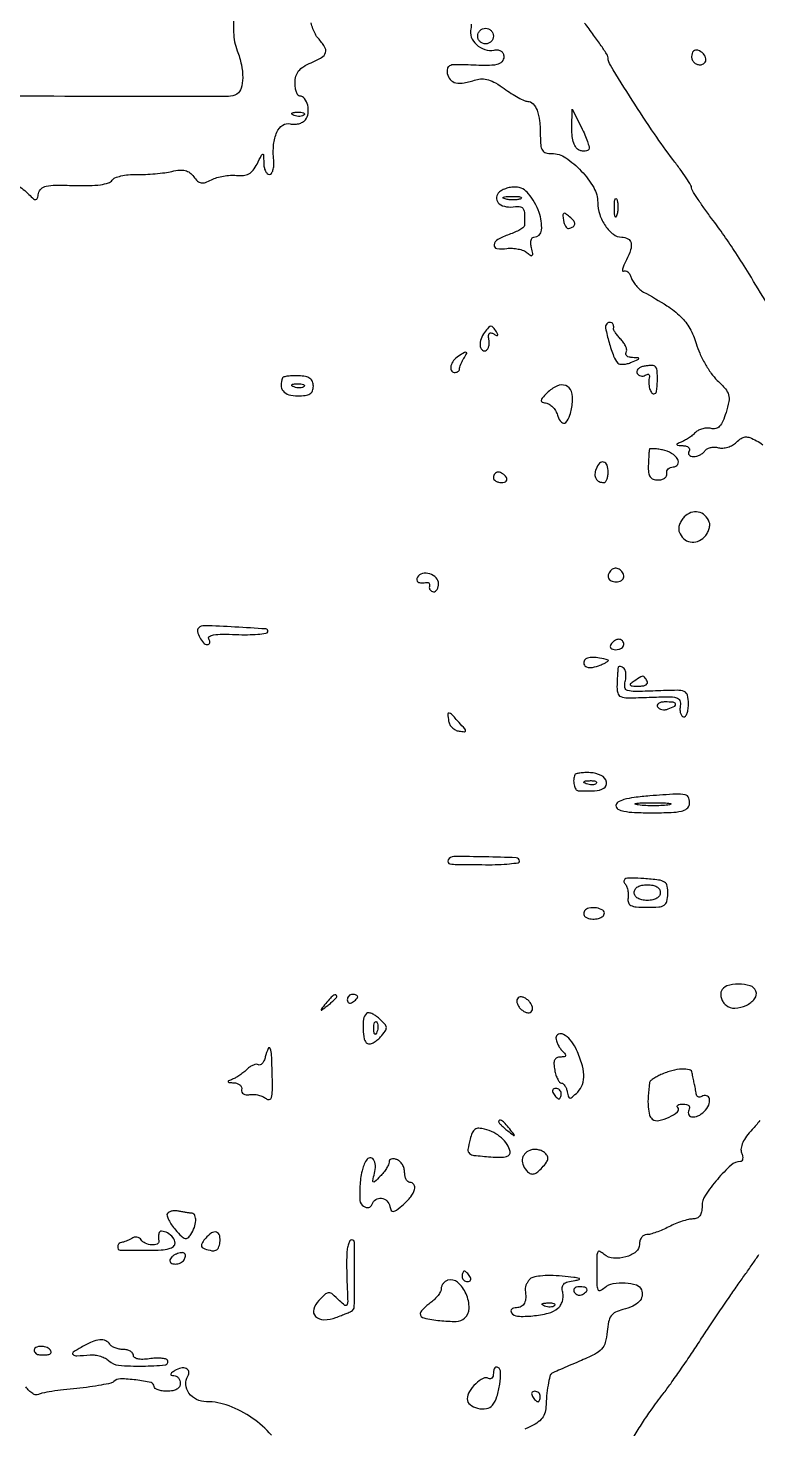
# Model space of a CAD drawing. Extents: x 0 to 5034, y 0 to 2560.
# Drawn here: x 1295.8 to 1435.5, y 1386.8 to 1655 of the extents above; entities that cross this region are included whole.
import ezdxf

# ---------------------------------------------------------------- set-up
doc = ezdxf.new("R2010")
doc.units = 0

msp = doc.modelspace()

# ---------------------------------------------------------------- linework, layer by layer
for points in [[(1335.047396, 1670.512766, 0.002272), (1335.21943, 1654.219003, 0.088942), (1335.90834, 1650.6849, -0.04039), (1336.702336, 1648.016351, -0.054181), (1336.954612, 1645.507142, -0.06616), (1336.672356, 1643.50684, -0.188411), (1335.841634, 1642.402124, -0.139257), (1334.212037, 1641.939097, -0.000276), (1307.009413, 1641.951253, -0.001686), (1273.709106, 1642.096831, -0.000691), (1228.5, 1642.50939, 0.000059), (1215.411025, 1642.645367, 0.000011), (1191.546875, 1642.889922, 0.000012), (1163.677591, 1643.174228, 0.000011), (1135, 1643.465462, -0.00093), (1107.604207, 1643.79406, -0.001392)], [(1293.714528, 1624.998579, -0.052267), (1295.979364, 1623.163472, 0.015167), (1296.887093, 1622.30919, 0.212236), (1297.304746, 1622.177025, 0.298372), (1297.594632, 1622.417114, 0.027225), (1297.832981, 1623.371551, -0.164889), (1298.328331, 1624.242502, -0.127814), (1299.305948, 1624.742286, -0.054042), (1301.116498, 1624.942916, -0.008687), (1304.674728, 1624.889577, 0.013201), (1307.530484, 1624.872554, 0.029126), (1309.703904, 1625.043904, 0.035982), (1311.24871, 1625.371302, 0.18622), (1311.931639, 1625.88939, -0.158319), (1312.475537, 1626.350483, -0.038654), (1313.608611, 1626.7158, -0.035782), (1315.038153, 1626.951029, -0.029103), (1316.589892, 1627.002818, 0.016311), (1318.299358, 1627.01614, 0.011719), (1320.205138, 1627.137989, 0.011855), (1322.015268, 1627.339737, 0.024896), (1323.406322, 1627.599321, -0.035166), (1324.862131, 1627.840187, -0.084288), (1325.949662, 1627.758997, -0.10289), (1326.814721, 1627.343521, -0.071776), (1327.574364, 1626.567414, 0.049437), (1328.319805, 1625.734718, 0.144036), (1329.005802, 1625.398478, 0.129393), (1329.811678, 1625.469355, 0.036595), (1330.972651, 1625.985363, -0.050692), (1331.983567, 1626.401022, -0.029424), (1333.26308, 1626.700571, -0.029158), (1334.594825, 1626.851484, -0.043071), (1335.769572, 1626.814409, 0.052446), (1337.114754, 1626.797135, 0.104253), (1338.128452, 1627.110387, 0.101215), (1338.948443, 1627.814066, 0.047467), (1339.700222, 1629, -0.002723), (1340.575673, 1630.699943, -0.228254), (1340.804082, 1630.870347, -0.463192), (1340.959515, 1630.745835, -0.005328), (1340.985258, 1629.25, 0.045809), (1341.07002, 1628.388796, 0.065469), (1341.311559, 1627.660938, 0.085178), (1341.663377, 1627.169288, 0.197442), (1342.075366, 1627, 0.244617), (1342.467634, 1627.204125, 0.080631), (1342.759442, 1627.807812, 0.058628), (1342.914044, 1628.696597, 0.037061), (1342.894044, 1629.75, -0.046011), (1342.890716, 1632.737973, -0.084412), (1343.513059, 1635.084324, -0.132833), (1344.632463, 1636.435628, -0.221164), (1346.059636, 1636.694656, 0.070179), (1346.852006, 1636.602607, 0.059335), (1347.687702, 1636.722942, 0.061568), (1348.438834, 1637.026898, 0.092908), (1348.980485, 1637.476486, 0.144209), (1349.502522, 1638.689916, 0.089176), (1349.411786, 1640.251351, 0.100672), (1348.811875, 1641.536981, 0.237715), (1347.893011, 1642, -0.247263), (1347.550223, 1642.180557, -0.066128), (1347.262322, 1642.748555, -0.051034), (1347.065058, 1643.57216, -0.033288), (1347, 1644.548274, -0.066964), (1347.171786, 1645.825205, -0.10207), (1347.677544, 1646.818667, -0.086967), (1348.603568, 1647.635739, -0.037881), (1350.068002, 1648.386546, 0.03381), (1352.092982, 1649.404034, 0.190888), (1352.820578, 1650.340863, 0.214568), (1352.664694, 1651.450092, 0.043331), (1351.432012, 1653.075126, -0.060936), (1350.883017, 1653.854224, -0.035415), (1350.414404, 1654.899865, -0.034896), (1350.08813, 1656.031288, -0.048973)], [(1380.7589, 1655.761561, -0.084695), (1380.683853, 1654.899054, 0.155585), (1380.767778, 1653.314575, 0.117687), (1381.751375, 1651.864159, 0.109085), (1383.358227, 1650.93713, 0.119004), (1385.153624, 1650.812917, -0.06844), (1385.918466, 1650.836751, -0.123023), (1386.504684, 1650.622545, -0.141418), (1386.869501, 1650.184712, -0.103797), (1387, 1649.562858, -0.184949), (1386.630352, 1648.597717, -0.158209), (1385.683212, 1648.048547, -0.05693), (1383.743893, 1647.858091, -0.007739), (1379.660708, 1647.986024, 0.01496), (1377.569665, 1648.021329, 0.10785), (1376.59382, 1647.794999, 0.236038), (1376.179342, 1647.265811, 0.098087), (1376.174403, 1646.332916, 0.133337), (1376.746295, 1645.165043, 0.159541), (1377.795874, 1644.544554, 0.102301), (1379.405195, 1644.522666, 0.036118), (1381.64393, 1645.12421, -0.08483), (1382.821929, 1645.320905, -0.074402), (1384.056354, 1645.131389, -0.05733), (1385.441121, 1644.52061, -0.02643), (1387.088209, 1643.434921, 0.015898), (1388.439671, 1642.5027, 0.018997), (1389.771209, 1641.715258, 0.018043), (1390.929007, 1641.141652, 0.106374), (1391.587291, 1641, -0.208341), (1392.612684, 1640.55335, -0.099785), (1393.378608, 1639.304864, -0.06203), (1393.852946, 1637.255606, -0.025896), (1394, 1634.418213, 0.023011), (1394.084416, 1632.58491, 0.120665), (1394.411078, 1631.638011, 0.183033), (1395.061383, 1631.157487, 0.068686), (1396.202393, 1631, -0.148428), (1398.870567, 1630.190092, -0.056898), (1401.859846, 1627.656459, -0.056692), (1404.232398, 1624.475035, -0.132648), (1405, 1621.632574, 0.081892), (1405.378762, 1619.335517, 0.069897), (1406.48359, 1617.14101, 0.077272), (1408.003942, 1615.542066, 0.165577), (1409.595971, 1615, -0.123102), (1410.79637, 1614.699908, -0.223129), (1411.389887, 1613.90572, -0.132728), (1411.3079, 1612.567543, -0.038387), (1410.491045, 1610.645378, 0.01624), (1410.009501, 1609.638505, 0.044384), (1409.757833, 1608.891389, 0.150824), (1409.779667, 1608.546301, 0.471328), (1409.970227, 1608.481599, -0.193121), (1410.351985, 1608.547929, -0.123837), (1410.761154, 1608.347275, -0.087251), (1411.138366, 1607.894294, -0.053298), (1411.418883, 1607.255576, 0.063171), (1411.766712, 1606.504115, 0.037946), (1412.351038, 1605.711944, 0.037449), (1413.063681, 1605.000519, 0.052809), (1413.801754, 1604.491055, -0.016201), (1418.26735, 1601.868352, -0.052965), (1420.950499, 1599.745808, -0.072792), (1422.652138, 1597.509124, -0.054538), (1423.84783, 1594.649801, 0.034471), (1424.549605, 1592.762644, 0.024329), (1425.581862, 1590.74843, 0.024667), (1426.76371, 1588.910899, 0.046516), (1427.917047, 1587.579474, -0.023789), (1429.475319, 1585.937488, -0.1121), (1430.081161, 1584.797288, -0.115822), (1430.125061, 1583.526295, -0.026182), (1429.590163, 1581.417772, -0.025075), (1428.975839, 1579.739687, -0.087968), (1428.35082, 1578.7785, -0.146404), (1427.624982, 1578.355155, -0.123489), (1426.732409, 1578.36271, 0.07343), (1425.963584, 1578.445756, 0.05439), (1425.116782, 1578.31979, 0.05475), (1424.32367, 1578.016056, 0.077724), (1423.714552, 1577.571695, -0.029444), (1423.127987, 1577.050424, -0.019257), (1422.396172, 1576.5178, -0.019382), (1421.640144, 1576.052318, -0.034784), (1420.982143, 1575.739662, 0.013593), (1420.254109, 1575.430803, 0.423326), (1420.194845, 1575.264052, 0.263787), (1420.383693, 1575.136085, 0.009029), (1421.309017, 1575.078947, -0.056904), (1421.957308, 1574.976122, -0.116801), (1422.405088, 1574.729441, -0.179435), (1422.583988, 1574.385489, -0.171169), (1422.5, 1574, 0.131946), (1422.386134, 1573.620091, 0.190139), (1422.504138, 1573.29375, 0.14379), (1422.853366, 1573.073627, 0.069308), (1423.381966, 1573, 0.064361), (1424.005572, 1573.080605, 0.051795), (1424.638705, 1573.319341, 0.053417), (1425.186359, 1573.671, 0.085123), (1425.553842, 1574.087118, -0.129006), (1425.952039, 1574.466061, -0.069937), (1426.587869, 1574.708579, -0.0622), (1427.352056, 1574.785639, -0.058075), (1428.13045, 1574.676138, 0.082847), (1428.973438, 1574.599671, 0.055046), (1429.92979, 1574.778479, 0.053888), (1430.848493, 1575.169597, 0.068918), (1431.581135, 1575.723992, -0.048661), (1432.488877, 1576.470369, -0.129349), (1433.275628, 1576.743052, -0.111314), (1434.168764, 1576.612314, -0.031093), (1435.461013, 1576.020865, -0.043109), (1436.633877, 1575.256524, -0.131415)], [(1437.512132, 1602.184841, 0.00244), (1434.004681, 1607.95947, 0.00665), (1431.448446, 1612.000575, 0.008672), (1429.217691, 1615.298911, 0.008128), (1426.826233, 1618.590869, -0.006602), (1425.360234, 1620.595995, -0.009577), (1424.123956, 1622.40712, -0.005697), (1423.138055, 1623.950668, -0.140161), (1423, 1624.433482, 0.140209), (1422.863799, 1624.90964, 0.006562), (1421.951129, 1626.332509, 0.010406), (1420.797367, 1628.00363, 0.007251), (1419.429376, 1629.842614, -0.014545), (1415.873183, 1634.771711, -0.007073), (1411.606834, 1641.258661, -0.002594), (1407.421235, 1647.898998, -0.138138), (1407.006738, 1649.325956, 0.142126), (1406.84753, 1649.858463, 0.005262), (1405.680104, 1651.627164, 0.009191), (1404.224702, 1653.699307, 0.00629), (1402.5, 1656, -0.006739)], [(1472.316847, 1508.639666, 0.000003), (1472.000563, 1507.002563, 0.000003), (1471.684463, 1505.36629, 0.000006)], [(1436.05839, 1445.830907, -0.031525), (1434.611232, 1444.116101, 0.030381), (1433.51481, 1442.822906, 0.053501), (1432.800608, 1441.619446, 0.069048), (1432.480755, 1440.550792, 0.130572), (1432.575892, 1439.662823, -0.043808), (1432.758448, 1439.025201, -0.08063), (1432.7748, 1438.487095, -0.129172), (1432.630198, 1438.13275, -0.234413), (1432.356989, 1437.995373, 0.185363), (1430.567697, 1437.297325, 0.030384), (1427.929251, 1434.584592, 0.031785), (1425.628066, 1431.539992, 0.146962), (1425, 1429.449314, -0.047612), (1424.895859, 1428.358159, -0.107635), (1424.57075, 1427.599271, -0.136869), (1424.020074, 1427.154366, -0.101341), (1423.25, 1426.993839, 0.057552), (1422.382416, 1426.890549, 0.020209), (1421.172672, 1426.550673, 0.019755), (1419.86074, 1426.066113, 0.021857), (1418.635693, 1425.493839, -0.017749), (1417.437418, 1424.922035, -0.017936), (1416.205729, 1424.438815, -0.018053), (1415.105775, 1424.096266, -0.066548), (1414.385693, 1424, 0.13486), (1413.857271, 1423.854833, 0.100406), (1413.407047, 1423.446745, 0.087006), (1413.104055, 1422.836315, 0.071913), (1413, 1422.116577, -0.231672), (1412.309346, 1420.705995, -0.096558), (1410.367815, 1419.725489, -0.088003), (1408.03201, 1419.492122, -0.154981), (1406.25, 1420.211103, 0.048854), (1405.407371, 1420.779419, 0.415567), (1405.012696, 1420.660799, 0.117699), (1404.827615, 1419.95601, 0.005622), (1404.8, 1417.5, 0.004905), (1404.830194, 1414.421957, 0.096705), (1405.02867, 1413.501735, 0.419808), (1405.473841, 1413.328748, 0.067206), (1406.353569, 1413.878473, -0.12995), (1407.956551, 1414.62194, -0.059485), (1410.275792, 1414.75426, -0.061224), (1412.414161, 1414.356003, -0.228339), (1413.383423, 1413.443199, -0.137879), (1413.495221, 1412.23642, -0.144469), (1412.956899, 1411.172984, -0.100341), (1411.720368, 1410.299093, -0.04386), (1409.810129, 1409.650012, 0.05384), (1408.417006, 1409.145483, 0.125429), (1407.577495, 1408.431751, 0.103259), (1407.087585, 1407.307206, 0.029638), (1406.810129, 1405.417855, -0.042661), (1406.44992, 1403.342115, -0.124412), (1405.752034, 1402.078627, -0.089604), (1404.395381, 1401.068818, -0.015846), (1401.5, 1399.742873, 0.001472), (1399.560369, 1398.921207, 0.00221), (1397.873271, 1398.191819, 0.000888), (1396.4305, 1397.557422, 0.049692), (1396.174965, 1397.412689, 0.185206), (1395.826118, 1396.891555, 0.013588), (1395.483925, 1395.172195, 0.018423), (1395.211733, 1393.12903, 0.016296), (1395.076511, 1390.9859, -0.07999), (1394.823905, 1389.672886, -0.104078), (1394.178095, 1388.636167, -0.074839), (1392.989565, 1387.719686, -0.024667), (1391.00546, 1386.741237, 0.049859)], [(1412.009682, 1385.382547, -0.012987), (1413.574508, 1387.952596, -0.0132), (1415.254796, 1390.412423, -0.006237), (1417.544811, 1393.5, 0.007653), (1418.985682, 1395.454239, 0.003346), (1420.839194, 1398.0875, 0.003311), (1422.770345, 1400.910167, 0.004418), (1424.484042, 1403.5, -0.00305), (1426.234576, 1406.161297, -0.002001), (1428.281839, 1409.20625, -0.002013), (1430.299304, 1412.15547, -0.003871), (1431.943952, 1414.5, 0.001538), (1433.38199, 1416.529787, 0.001721), (1434.754442, 1418.494011, 0.001582), (1435.912472, 1420.174897, 0.009161)], [(1342.473979, 1385.587093, 0.061653), (1338.787683, 1388.872901, 0.060799), (1334.334813, 1391.210504, 0.09074), (1330.020335, 1392, -0.113335), (1328.113517, 1392.437844, -0.123637), (1326.658857, 1393.656738, -0.138883), (1326.056429, 1395.300313, -0.158534), (1326.451764, 1396.921953, 0.181509), (1326.618551, 1397.768775, 0.259654), (1326.151912, 1398.354486, 0.155112), (1325.127209, 1398.438916, 0.084824), (1323.952254, 1397.94933, 0.019534), (1323.329562, 1397.520472, 0.180775), (1323.155742, 1397.249847, 0.409565), (1323.267095, 1397.073883, 0.054277), (1323.75, 1397.015313, -0.118755), (1324.226808, 1396.894248, -0.099323), (1324.632812, 1396.563873, -0.09112), (1324.905509, 1396.07407, -0.081749), (1325, 1395.5, -0.140575), (1324.822179, 1394.88002, -0.118484), (1324.333333, 1394.4, -0.088208), (1323.543379, 1394.09863, -0.04716), (1322.5, 1394, -0.033853), (1321.542408, 1394.064909, -0.051762), (1320.734375, 1394.261612, -0.067246), (1320.177917, 1394.548846, -0.244716), (1320, 1394.890594, 0.349727), (1319.387663, 1395.658969, 0.024898), (1316.505323, 1396.169439, 0.027147), (1313.540788, 1396.380929, 0.199948), (1312.249283, 1395.868448, -0.138683), (1311.67057, 1395.554667, -0.009806), (1309.851742, 1395.182907, -0.013251), (1307.630577, 1394.83469, -0.009581), (1305.139625, 1394.559966, 0.007367), (1302.632841, 1394.294729, 0.009786), (1300.362807, 1393.975479, 0.007418), (1298.484323, 1393.645037, 0.091406), (1297.809708, 1393.382393, -0.198673), (1297.3326, 1393.304743, -0.078033), (1296.703552, 1393.560858, -0.061041), (1296.02598, 1394.091444, -0.043408), (1295.405555, 1394.831376, 0.05486)], [(1285.014413, 1379.406404, -0.000192), (1330.108066, 1378.870907, -0.071321)]]:
    msp.add_lwpolyline(points, format="xyb")
for points in [[(1385, 1653.5, -0.099038), (1384.885486, 1652.927543, -0.097945), (1384.559375, 1652.440625, -0.097945), (1384.072457, 1652.114514, -0.099038), (1383.5, 1652, -0.099038), (1382.927543, 1652.114514, -0.097945), (1382.440625, 1652.440625, -0.097945), (1382.114514, 1652.927543, -0.099038), (1382, 1653.5, -0.099038), (1382.114514, 1654.072457, -0.097945), (1382.440625, 1654.559375, -0.097945), (1382.927543, 1654.885486, -0.099038), (1383.5, 1655, -0.099038), (1384.072457, 1654.885486, -0.097945), (1384.559375, 1654.559375, -0.097945), (1384.885486, 1654.072457, -0.099038)], [(1423, 1649.583333, 0.099038), (1423.120875, 1648.979073, 0.097945), (1423.465104, 1648.465104, 0.097945), (1423.979073, 1648.120875, 0.099038), (1424.583333, 1648, 0.190724), (1425.459866, 1648.346973, 0.244413), (1425.742973, 1649.153639, 0.165501), (1425.250696, 1650.122932, 0.113253), (1424.1875, 1650.770833, 0.134046), (1423.735738, 1650.795817, 0.144529), (1423.348828, 1650.585286, 0.119977), (1423.089234, 1650.158616, 0.077096)], [(1403.295497, 1631.793674, -0.178649), (1403.048762, 1631.565481, -0.078841), (1402.610349, 1631.460305, -0.063458), (1402.05624, 1631.487284, -0.047789), (1401.467975, 1631.650663, -0.147709), (1400.851089, 1632.129138, -0.073189), (1400.396726, 1633.019908, -0.05495), (1400.121448, 1634.275834, -0.0298), (1400.048032, 1635.856989), (1400.096063, 1639.5), (1401.875554, 1636, -0.015176), (1402.530955, 1634.607895, -0.021029), (1403.026702, 1633.320642, -0.018205), (1403.345391, 1632.249392, -0.1829)], [(1348.729167, 1638.395833, -0.126455), (1348.402231, 1638.202593, -0.060344), (1347.916927, 1638.123424, -0.05415), (1347.359369, 1638.160852, -0.051402), (1346.8125, 1638.316886, -0.054073), (1346.395823, 1638.538436, -0.470617), (1346.37858, 1638.720685, -0.168741), (1346.670344, 1638.862007, -0.018894), (1347.416667, 1638.921053, -0.028489), (1348.112848, 1638.910055, -0.077125), (1348.592839, 1638.799335, -0.208169), (1348.77538, 1638.614691, -0.296942)], [(1385.933869, 1623.420317, 0.199682), (1385.607759, 1622.360635, 0.206227), (1386.135041, 1621.400897, 0.129665), (1387.488383, 1620.822689, 0.077387), (1389.25, 1620.837817, -0.090231), (1390.206215, 1620.821635, -0.235059), (1390.735554, 1620.411972, -0.105201), (1390.972727, 1619.446139, -0.012787), (1390.985015, 1617.25, -0.228496), (1390.807761, 1616.900407, -0.030511), (1390.101986, 1616.426563, -0.0303), (1389.138783, 1615.937681, -0.021083), (1388, 1615.5, 0.044123), (1385.852673, 1614.559128, 0.234322), (1385.139962, 1613.537884, 0.418734), (1385.670341, 1612.831645, 0.066061), (1387.599065, 1612.828504, -0.045429), (1388.659326, 1612.870411, -0.038534), (1389.771473, 1612.726911, -0.040249), (1390.770071, 1612.433474, -0.081798), (1391.474271, 1612.021353, 0.023873), (1392.18514, 1611.486549, 0.374858), (1392.463828, 1611.520165, 0.237941), (1392.556429, 1611.859683, 0.013713), (1392.304694, 1612.942849, -0.04458), (1392.172118, 1613.730885, -0.075887), (1392.221345, 1614.395712, -0.113511), (1392.435079, 1614.836542, -0.227111), (1392.77638, 1615, 0.391583), (1394.237657, 1616.351685, 0.108462), (1393.766282, 1619.74081, 0.079754), (1391.753566, 1623.310122, 0.218989), (1389.232427, 1624.581289, 0.050112), (1388.288599, 1624.52051, 0.043521), (1387.328102, 1624.273785, 0.045782), (1386.492591, 1623.890681, 0.0894)], [(1390.269032, 1622.344063, -0.06278), (1389.671085, 1622.185595, -0.030339), (1388.880008, 1622.127736, -0.029507), (1388.036634, 1622.167106, -0.037336), (1387.269032, 1622.307009, -0.087174), (1386.883358, 1622.48334, -0.597527), (1386.900903, 1622.643467, -0.080377), (1387.431793, 1622.764444, -0.012823), (1388.5, 1622.805051, -0.014395), (1389.580113, 1622.787295, -0.052471), (1390.257153, 1622.684921, -0.333666), (1390.386009, 1622.52287, -0.31318)], [(1408.692991, 1619.269032, -0.087174), (1408.51666, 1618.883358, -0.597527), (1408.356533, 1618.900903, -0.080377), (1408.235556, 1619.431793, -0.012823), (1408.194949, 1620.5, -0.014395), (1408.212705, 1621.580113, -0.052471), (1408.315079, 1622.257153, -0.333666), (1408.47713, 1622.386009, -0.31318), (1408.655937, 1622.269032, -0.06278), (1408.814405, 1621.671085, -0.030339), (1408.872264, 1620.880008, -0.029507), (1408.832894, 1620.036634, -0.037336)], [(1398.425622, 1618.305807, 0.03958), (1398.581016, 1617.626388, 0.061372), (1398.829593, 1617.079414, 0.083825), (1399.12673, 1616.738163, 0.231308), (1399.428663, 1616.666667, 0.070797), (1400.299195, 1616.997787, 0.252118), (1400.611354, 1617.482629, 0.196363), (1400.410124, 1618.111476, 0.045175), (1399.604459, 1618.913307, 0.020399), (1398.832133, 1619.50279, 0.278638), (1398.493884, 1619.525707, 0.296217), (1398.330625, 1619.2399, 0.022192)], [(1383.311092, 1596.75, 0.074778), (1382.654091, 1595.525115, 0.09839), (1382.468903, 1594.273537, 0.170006), (1382.798973, 1593.461434, 0.2813), (1383.483614, 1593.25, 0.171863), (1383.83574, 1593.485409, 0.083728), (1384.085763, 1593.972735, 0.067521), (1384.199937, 1594.629477, 0.051323), (1384.152237, 1595.359311, -0.035061), (1384.073391, 1596.163545, -0.18369), (1384.217255, 1596.57588, -0.288586), (1384.543693, 1596.680399, -0.075527), (1385.073132, 1596.454802, 0.023133), (1385.589127, 1596.167991, 0.283022), (1385.804414, 1596.18754, 0.35548), (1385.850892, 1596.373025, 0.029008), (1385.595492, 1596.845492, 0.029351), (1384.979365, 1597.722805, 0.239854), (1384.547619, 1597.92031, 0.203484), (1384.086458, 1597.701363, 0.021114)], [(1406.748321, 1598.414988, 0.25571), (1406.498209, 1597.560361, 0.014986), (1407.18136, 1594.839039, 0.020664), (1408.052724, 1592.185146, 0.102477), (1408.886481, 1590.86354, 0.169253), (1409.259776, 1590.67466, 0.05048), (1409.907279, 1590.653791, 0.044275), (1410.689352, 1590.777715, 0.035469), (1411.5, 1591.043255, 0.004365), (1412.713786, 1591.55099, 0.243042), (1412.865509, 1591.735182, 0.456812), (1412.762702, 1591.871886, 0.007537), (1411.690983, 1591.929715, -0.051575), (1411.038438, 1592.022932, -0.107492), (1410.580276, 1592.249422, -0.176095), (1410.386996, 1592.565445, -0.190729), (1410.450174, 1592.91938, 0.166774), (1410.555551, 1593.383916, 0.06758), (1410.397655, 1594.022508, 0.0567), (1410.022601, 1594.724602, 0.045404), (1409.473477, 1595.383666, -0.022147), (1408.890657, 1596.020537, -0.02856), (1408.417358, 1596.656601, -0.028784), (1408.094135, 1597.214549, -0.165872), (1408.047619, 1597.547619, 0.117061), (1408.021221, 1598.160103, 0.178365), (1407.711317, 1598.585902, 0.202102), (1407.232686, 1598.67785, 0.145096)], [(1378.330179, 1592.225223, 0.082187), (1377.386733, 1591.379958, 0.104524), (1376.860728, 1590.339127, 0.173152), (1376.930026, 1589.508762, 0.26735), (1377.5, 1589.1, 0.073642), (1377.883266, 1589.118161, 0.094047), (1378.210748, 1589.249688, 0.109872), (1378.431735, 1589.47197, 0.13664), (1378.515313, 1589.75, -0.068485), (1378.574396, 1590.122815, -0.022619), (1378.759278, 1590.646875, -0.022043), (1379.019406, 1591.216374, -0.023301), (1379.32433, 1591.75, 0.016067), (1379.870875, 1592.675152, 0.430582), (1379.792006, 1592.919924, 0.248311), (1379.447548, 1592.905839, 0.009729)], [(1344.612029, 1588.036222, 0.103829), (1344.305534, 1586.643746, 0.179042), (1344.701467, 1585.540604, 0.150645), (1345.795855, 1584.834757, 0.068554), (1347.5, 1584.6, 0.031199), (1348.960168, 1584.6912, 0.108138), (1349.847345, 1585.00522, 0.159744), (1350.329449, 1585.579508, 0.095677), (1350.5, 1586.462639, 0.09665), (1350.331169, 1587.32789, 0.144055), (1349.854501, 1587.927645, 0.10541), (1349.001702, 1588.291288, 0.037335), (1347.676895, 1588.448861, 0.018078), (1346.577779, 1588.457209, 0.026324), (1345.61206, 1588.378626, 0.024555), (1344.858076, 1588.23914, 0.232877)], [(1413.737757, 1590.240249, 0.057535), (1413.105851, 1590.021251, 0.099575), (1412.663942, 1589.687362, 0.14251), (1412.479117, 1589.296938, 0.180058), (1412.556855, 1588.908006, 0.100672), (1412.851718, 1588.594173, 0.098314), (1413.248158, 1588.417187, 0.097552), (1413.684782, 1588.404347, 0.097428), (1414.093875, 1588.558018, -0.056384), (1414.450582, 1588.726353, -0.153269), (1414.726758, 1588.733012, -0.23861), (1414.882268, 1588.588567, -0.132215), (1414.906356, 1588.32433, 0.044832), (1414.805401, 1587.10184, 0.06274), (1414.950086, 1586.016482, 0.084482), (1415.293938, 1585.259562, 0.248915), (1415.783022, 1585, 0.375582), (1416.283224, 1585.437439, 0.026792), (1416.443316, 1587.43176, 0.028342), (1416.38166, 1589.47695, 0.211216), (1415.923899, 1590.308698, 0.145895), (1415.653978, 1590.410796, 0.025799), (1415.106862, 1590.421896, 0.026017), (1414.443536, 1590.366498, 0.020835)], [(1348.729167, 1586.395833, -0.126455), (1348.402231, 1586.202593, -0.060344), (1347.916927, 1586.123424, -0.05415), (1347.359369, 1586.160852, -0.051402), (1346.8125, 1586.316886, -0.054073), (1346.395823, 1586.538436, -0.470617), (1346.37858, 1586.720685, -0.168741), (1346.670344, 1586.862007, -0.018894), (1347.416667, 1586.921053, -0.028489), (1348.112848, 1586.910055, -0.077125), (1348.592839, 1586.799335, -0.208169), (1348.77538, 1586.614691, -0.296942)], [(1395.306535, 1585.163699, 0.012153), (1394.358234, 1584.168156, 0.174803), (1394.175086, 1583.723467, 0.330514), (1394.377039, 1583.42434, 0.037077), (1395.218782, 1583.19644, -0.107556), (1395.863932, 1582.920188, -0.05987), (1396.499209, 1582.341912, -0.05558), (1397.029458, 1581.569654, -0.058784), (1397.364622, 1580.713686, 0.133552), (1398.037544, 1579.541969, 0.407838), (1398.867529, 1579.534115, 0.135919), (1399.683913, 1580.909781, 0.037543), (1400.163989, 1583.401267, 0.10829), (1399.957378, 1585.451459, 0.230602), (1398.87569, 1586.568198, 0.200201), (1397.186675, 1586.488553, 0.085984)], [(1414.9, 1574.361328, 0.048918), (1414.85643, 1574.110873, 0.002572), (1414.8, 1573.298328, 0.004037), (1414.745587, 1572.329742, 0.002924), (1414.7, 1571.25, 0.035011), (1414.745405, 1569.901022, 0.122748), (1415.039627, 1569.089744, 0.166221), (1415.61888, 1568.650143, 0.080108), (1416.55, 1568.5, 0.063613), (1417.277212, 1568.592896, 0.095265), (1417.85375, 1568.867188, 0.123405), (1418.190663, 1569.274401, 0.162157), (1418.25, 1569.75, -0.119393), (1418.269187, 1570.22625, -0.124324), (1418.504843, 1570.632812, -0.113182), (1418.926945, 1570.904981, -0.087045), (1419.468615, 1571, 0.257613), (1420.344305, 1571.483249, 0.287778), (1420.346076, 1572.436128, 0.118882), (1419.158994, 1573.600142, 0.087737), (1417.432818, 1574.257594, 0.014165), (1416.493033, 1574.409792, 0.022828), (1415.685265, 1574.479904, 0.018916), (1415.05285, 1574.481868, 0.32753)], [(1385, 1569, 0.153634), (1385.120018, 1568.618621, 0.097988), (1385.457961, 1568.29375, 0.080552), (1385.962904, 1568.074545, 0.062283), (1386.559017, 1568, 0.066118), (1387.110654, 1568.073267, 0.138808), (1387.478525, 1568.29375, 0.191142), (1387.607943, 1568.620352, 0.139169), (1387.5, 1569, 0.06081), (1387.193797, 1569.382515, 0.051032), (1386.7871, 1569.70625, 0.053229), (1386.346558, 1569.926698, 0.089642), (1385.940983, 1570, 0.105429), (1385.581949, 1569.923444, 0.099231), (1385.276414, 1569.70625, 0.096318), (1385.071618, 1569.381732, 0.092995)], [(1404.67589, 1570.597766, 0.083866), (1404.471772, 1569.58597, 0.139064), (1404.681173, 1568.747118, 0.153921), (1405.276768, 1568.198496, 0.110173), (1406.166667, 1568, 0.219986), (1406.48558, 1568.147449, 0.07762), (1406.755208, 1568.5875, 0.059018), (1406.938993, 1569.23419, 0.039769), (1407, 1570, 0.08067), (1406.782212, 1571.341089, 0.254562), (1406.138258, 1571.941332, 0.281425), (1405.344399, 1571.698443, 0.089945)], [(1421.571429, 1561.428571, 0.059561), (1421.042806, 1560.756397, 0.057143), (1420.67873, 1559.969355, 0.061818), (1420.524536, 1559.191249, 0.110081), (1420.619808, 1558.54838, 0.112383), (1421.466301, 1557.284758, 0.13998), (1422.715857, 1556.636472, 0.138556), (1424.129277, 1556.742573, 0.109209), (1425.428571, 1557.571429, 0.059561), (1425.957194, 1558.243603, 0.057143), (1426.32127, 1559.030645, 0.061818), (1426.475464, 1559.808751, 0.110081), (1426.380192, 1560.45162, 0.112383), (1425.533699, 1561.715242, 0.13998), (1424.284143, 1562.363528, 0.138556), (1422.870723, 1562.257427, 0.109209)], [(1370.444954, 1549.910933, 0.150036), (1370.302219, 1549.364994, 0.258114), (1370.540202, 1548.974494, 0.130369), (1371.201868, 1548.799191, 0.039099), (1372.25, 1548.881579, -0.12901), (1372.515329, 1548.854957, -0.162681), (1372.70625, 1548.700839, -0.133789), (1372.789358, 1548.435117, -0.077171), (1372.75, 1548.1, 0.11039), (1372.732072, 1547.749164, 0.119228), (1372.867188, 1547.435, 0.113761), (1373.137515, 1547.206961, 0.093907), (1373.5, 1547.1, 0.168696), (1373.880951, 1547.191038, 0.108012), (1374.20625, 1547.515435, 0.084061), (1374.425801, 1548.029171, 0.059104), (1374.5, 1548.654671, 0.197179), (1374.042267, 1549.770248, 0.123534), (1372.819581, 1550.513587, 0.126021), (1371.409402, 1550.583739, 0.206932)], [(1407.63948, 1551.306147, 0.094876), (1407.086489, 1550.491235, 0.1934), (1407.067517, 1549.730754, 0.202875), (1407.575357, 1549.193711, 0.103624), (1408.5, 1549, 0.06085), (1409.073598, 1549.070066, 0.079459), (1409.559375, 1549.276414, 0.097386), (1409.8846, 1549.582093, 0.156819), (1410, 1549.940983, 0.139398), (1409.764316, 1550.769921, 0.123736), (1409.119339, 1551.396031, 0.139481), (1408.316568, 1551.598585, 0.191124)], [(1328.484477, 1540.152234, 0.260992), (1328.293715, 1539.471533, 0.063255), (1328.724953, 1538.338583, 0.061891), (1329.442106, 1537.32046, 0.211446), (1330.166006, 1537, 0.139354), (1330.473432, 1537.087379, 0.19116), (1330.643206, 1537.315792, 0.138683), (1330.638273, 1537.663421, 0.066041), (1330.453625, 1538.075036, -0.418854), (1330.56411, 1538.527041, -0.094799), (1331.390228, 1538.827403, -0.039353), (1333.037894, 1538.961196, -0.010787), (1335.644608, 1538.9111, 0.012415), (1337.906892, 1538.87499, 0.019358), (1339.853559, 1538.967683, 0.014256), (1341.402022, 1539.146235, 0.285361), (1341.750486, 1539.439301, 0.488376), (1341.389153, 1539.975456, 0.00387), (1335.473948, 1540.339282, 0.004811), (1329.612166, 1540.597766, 0.20829)], [(1407.5, 1537, 0.139169), (1407.392057, 1536.620352, 0.191142), (1407.521475, 1536.29375, 0.138808), (1407.889346, 1536.073267, 0.066118), (1408.440983, 1536, 0.062283), (1409.037096, 1536.074545, 0.080552), (1409.542039, 1536.29375, 0.097988), (1409.879982, 1536.618621, 0.153634), (1410, 1537, 0.092995), (1409.928382, 1537.381732, 0.096318), (1409.723586, 1537.70625, 0.099231), (1409.418051, 1537.923444, 0.105429), (1409.059017, 1538, 0.089642), (1408.653442, 1537.926698, 0.053229), (1408.2129, 1537.70625, 0.051032), (1407.806203, 1537.382515, 0.06081)], [(1402.487659, 1533.980032, 0.204716), (1402.370805, 1533.205402, 0.260322), (1402.862331, 1532.691833, 0.120045), (1404.008647, 1532.624075, 0.050687), (1405.5, 1533.054847, 0.014061), (1406.233788, 1533.374297, 0.031637), (1406.765625, 1533.666205, 0.062942), (1407.032464, 1533.88686, 0.55915), (1407, 1534.006226, 0.025368), (1405.373613, 1534.395352, 0.047516), (1404.027565, 1534.51568, 0.063656), (1403.029302, 1534.382177, 0.191577)], [(1408.9, 1532.559017, 0.026118), (1408.855796, 1532.20663, 0.002735), (1408.8, 1531.376285, 0.003384), (1408.745607, 1530.385729, 0.002706), (1408.7, 1529.317698, 0.058368), (1408.827405, 1527.715243, 0.255475), (1409.415711, 1527.011359, 0.098299), (1410.74862, 1526.771032, 0.005802), (1414.875363, 1526.891509, -0.00659), (1418.612731, 1526.994725, -0.071922), (1420.100891, 1526.80143, -0.234786), (1420.71939, 1526.243473, -0.136696), (1420.825363, 1525.227088, 0.047455), (1420.770798, 1524.480756, 0.067779), (1420.874638, 1523.825686, 0.088348), (1421.111861, 1523.357286, 0.193823), (1421.45, 1523.153277, 0.269924), (1421.813456, 1523.293127, 0.079383), (1422.120938, 1523.832951, 0.056078), (1422.331137, 1524.665563, 0.033826), (1422.4, 1525.682302, 0.060055), (1422.20766, 1527.277894, 0.246186), (1421.583511, 1527.985658, 0.095915), (1420.214915, 1528.226334, 0.005905), (1416.063413, 1528.105992, -0.00563), (1412.118703, 1527.98947, -0.080704), (1410.732884, 1528.188704, -0.282333), (1410.21833, 1528.779407, -0.105905), (1410.269533, 1529.922695, 0.044521), (1410.410188, 1530.758138, 0.053764), (1410.386647, 1531.552889, 0.062799), (1410.214436, 1532.193873, 0.158641), (1409.90612, 1532.558021, 0.048663), (1409.551678, 1532.73201, 0.089761), (1409.236798, 1532.789319, 0.140772), (1409.012322, 1532.725082, 0.21193)], [(1412, 1530, 0.025105), (1411.283036, 1529.483883, 0.418214), (1411.255355, 1529.219823, 0.210879), (1411.59016, 1529.050865, 0.011265), (1412.809017, 1529.015313, 0.040942), (1413.660528, 1529.079473, 0.092833), (1414.266583, 1529.295345, 0.175006), (1414.538683, 1529.620381, 0.229941), (1414.5, 1530, 0.023248), (1413.993465, 1530.740301, 0.235263), (1413.669081, 1530.901875, 0.137706), (1413.248743, 1530.78387, 0.006588)], [(1376.421612, 1522.333129, 0.09263), (1376.646753, 1521.67682, 0.072374), (1377.109412, 1521.080312, 0.071263), (1377.731133, 1520.632391, 0.084275), (1378.419513, 1520.408934, 0.016801), (1379.480636, 1520.289449, 0.435285), (1379.671436, 1520.464567, 0.18237), (1379.53755, 1520.827239, 0.005286), (1378.431397, 1522.075805, 0.00571), (1376.982671, 1523.640342, 0.172957), (1376.512934, 1523.878874, 0.473108), (1376.278537, 1523.657664, 0.019066)], [(1416.473008, 1525.043674, 0.126981), (1416.809536, 1524.720854, 0.081026), (1417.321649, 1524.533742, 0.072258), (1417.926665, 1524.506898, 0.066719), (1418.532025, 1524.650663, 0.027681), (1419.769457, 1525.205874, 0.395517), (1419.917133, 1525.622791, 0.275668), (1419.476999, 1525.936989, 0.020503), (1417.940983, 1526, 0.045552), (1417.193244, 1525.931736, 0.099152), (1416.660421, 1525.719079, 0.177225), (1416.42542, 1525.405148, 0.214542)], [(1400.612029, 1512.036222, 0.092713), (1400.394375, 1511.141662, 0.065313), (1400.47386, 1510.106941, 0.074788), (1400.783656, 1509.274836, 0.27275), (1401.25, 1509), (1402.48807, 1509), (1404.411516, 1509, 0.135607), (1406.176765, 1509.48773, 0.327012), (1406.674925, 1510.667454, 0.224453), (1405.671501, 1511.923291, 0.103195), (1403.593854, 1512.452496, 0.018625), (1402.526576, 1512.459435, 0.026997), (1401.587666, 1512.379694, 0.025567), (1400.855759, 1512.239063, 0.230527)], [(1404.729167, 1510.395833, -0.126455), (1404.402231, 1510.202593, -0.060344), (1403.916927, 1510.123424, -0.05415), (1403.359369, 1510.160852, -0.051402), (1402.8125, 1510.316886, -0.054073), (1402.395823, 1510.538436, -0.470617), (1402.37858, 1510.720685, -0.168741), (1402.670344, 1510.862007, -0.018894), (1403.416667, 1510.921053, -0.028489), (1404.112848, 1510.910055, -0.077125), (1404.592839, 1510.799335, -0.208169), (1404.77538, 1510.614691, -0.296942)], [(1414.99481, 1508.004937, 0.011853), (1411.986334, 1507.699526, 0.038692), (1410.027012, 1507.297819, 0.065609), (1408.861563, 1506.790453, 0.264144), (1408.49481, 1506.138889, 0.272445), (1408.878641, 1505.492406, 0.077428), (1410.021761, 1505.077102, 0.039076), (1412.047026, 1504.841478, 0.009428), (1415.425055, 1504.777778, 0.00872), (1419.063572, 1504.841235, 0.046508), (1421.032643, 1505.094312, 0.104361), (1422.106772, 1505.585295, 0.199682), (1422.585989, 1506.384918, 0.126941), (1422.455336, 1507.603562, 0.255663), (1421.744528, 1508.215583, 0.067493), (1419.998115, 1508.347638, 0.004539)], [(1418.767909, 1506.285474, -0.024559), (1417.487453, 1506.154945, -0.012695), (1415.878422, 1506.111345, -0.01259), (1414.218327, 1506.150328, -0.018638), (1412.767909, 1506.275269, -0.069146), (1412.205163, 1506.425738, -0.756877), (1412.222448, 1506.564056, -0.031761), (1413.352754, 1506.662864, -0.005499), (1415.5, 1506.690131, -0.005888), (1417.655786, 1506.668409, -0.025342), (1418.934948, 1506.575472, -0.556092), (1419.000181, 1506.434198, -0.212532)], [(1376.344738, 1495.75, 0.243578), (1376.30826, 1495.264511, 0.266162), (1376.682283, 1494.981545, 0.028863), (1377.99526, 1494.889874, 0.000862), (1383.5, 1494.833333, 0.010313), (1385.992205, 1494.863436, 0.017076), (1388.090768, 1495.003937, 0.011134), (1389.756836, 1495.210355, 0.372009), (1390.000486, 1495.492126, 0.402119), (1389.364302, 1496.156159, 0.005817), (1383.392897, 1496.338435, 0.006558), (1377.451088, 1496.372699, 0.258167)], [(1410.144219, 1491.324189, -0.072806), (1410.495949, 1490.748203, -0.044222), (1410.743279, 1489.98782, -0.043342), (1410.857824, 1489.171806, -0.057914), (1410.810873, 1488.425989, 0.12426), (1410.869371, 1487.575644, 0.204019), (1411.336882, 1487.040938, 0.094871), (1412.379869, 1486.762751, 0.016692), (1414.416287, 1486.685133, 0.017483), (1416.683359, 1486.753725, 0.126148), (1417.713229, 1487.09065, 0.191549), (1418.23559, 1487.814453, 0.050762), (1418.445735, 1489.251695, 0.058264), (1418.338604, 1490.72373, 0.206613), (1417.818415, 1491.489769, 0.112215), (1416.669102, 1491.90056, 0.012319), (1413.862793, 1492.168361, 0.010248), (1411.579633, 1492.282631, 0.06327), (1410.411862, 1492.169165, 0.268101), (1410.043691, 1491.828157, 0.253578)], [(1417, 1489.5, -0.140575), (1416.822179, 1488.88002, -0.118484), (1416.333333, 1488.4, -0.088208), (1415.543379, 1488.09863, -0.04716), (1414.5, 1488, -0.04716), (1413.456621, 1488.09863, -0.088208), (1412.666667, 1488.4, -0.118484), (1412.177821, 1488.88002, -0.140575), (1412, 1489.5, -0.140575), (1412.177821, 1490.11998, -0.118484), (1412.666667, 1490.6, -0.088208), (1413.456621, 1490.90137, -0.04716), (1414.5, 1491, -0.04716), (1415.543379, 1490.90137, -0.088208), (1416.333333, 1490.6, -0.118484), (1416.822179, 1490.11998, -0.140575)], [(1402.487659, 1485.980032, 0.086456), (1402.347192, 1485.629461, 0.102024), (1402.345313, 1485.272696, 0.11056), (1402.481778, 1484.965717, 0.11748), (1402.733688, 1484.754232, 0.085984), (1403.764165, 1484.443417, 0.076224), (1404.8851, 1484.477903, 0.087776), (1405.803236, 1484.82141, 0.194412), (1406.25, 1485.404671, 0.34024), (1405.96037, 1486.116771, 0.094491), (1404.74709, 1486.546191, 0.079865), (1403.313066, 1486.535234, 0.215807)], [(1428.66643, 1470.573113, 0.106334), (1428.567214, 1469.936206, 0.069893), (1428.712902, 1469.205869, 0.065592), (1429.070756, 1468.496915, 0.07002), (1429.59353, 1467.922377, 0.18737), (1431.283832, 1467.357949, 0.098677), (1433.463452, 1467.902629, 0.112244), (1435.081705, 1469.171973, 0.268298), (1435.313178, 1470.626254, 0.231306), (1434.222847, 1471.64154, 0.075933), (1431.99141, 1471.964152, 0.075697), (1429.759009, 1471.60595, 0.227346)], [(1352.872445, 1468.25, 0.001576), (1351.99236, 1467.120493, 0.377591), (1352, 1467, 0.377591), (1352.120493, 1466.99236, 0.001576), (1353.25, 1467.872445, 0.012436), (1353.920402, 1468.425681, 0.017649), (1354.485938, 1468.952641, 0.013803), (1354.91885, 1469.410139, 0.184603), (1355, 1469.622445, 0.307699), (1354.806605, 1469.90695, 0.241985), (1354.426111, 1469.869516, 0.065617), (1353.76332, 1469.306759, 0.017685)], [(1357, 1468.940983, 0.108972), (1357.078288, 1468.586039, 0.182303), (1357.29375, 1468.3746, 0.161196), (1357.6179, 1468.343488, 0.082592), (1358, 1468.5, 0.029505), (1358.382774, 1468.768994, 0.035638), (1358.70625, 1469.066025, 0.038439), (1358.934461, 1469.34829, 0.151918), (1359, 1469.559017, 0.210953), (1358.92554, 1469.727648, 0.081139), (1358.70625, 1469.870461, 0.061769), (1358.382849, 1469.967655, 0.042167), (1358, 1470, 0.105053), (1357.618444, 1469.918938, 0.099167), (1357.29375, 1469.688914, 0.09642), (1357.076123, 1469.345238, 0.093332)], [(1389.600038, 1469.161865, 0.150925), (1389.484575, 1468.717076, 0.082168), (1389.603052, 1468.160046, 0.069216), (1389.929598, 1467.578651, 0.057089), (1390.421983, 1467.064749, 0.051981), (1391.025385, 1466.661737, 0.092995), (1391.593253, 1466.486368, 0.127395), (1392.064171, 1466.55242, 0.157392), (1392.399962, 1466.838135, 0.150925), (1392.515425, 1467.282924, 0.082168), (1392.396948, 1467.839954, 0.069216), (1392.070402, 1468.421349, 0.057089), (1391.578017, 1468.935251, 0.051981), (1390.974615, 1469.338263, 0.092995), (1390.406747, 1469.513632, 0.127395), (1389.935829, 1469.44758, 0.157392)], [(1360.668848, 1466.335515, 0.161834), (1360.128032, 1465.256215, 0.044515), (1360.022841, 1463.333446, 0.043768), (1360.252848, 1461.454344, 0.204779), (1360.866353, 1460.582598, 0.195013), (1361.315628, 1460.506225, 0.063751), (1361.960477, 1460.73734, 0.052328), (1362.682336, 1461.206194, 0.03868), (1363.374449, 1461.861267, 0.02534), (1364.289844, 1462.981989, 0.174475), (1364.489089, 1463.652718, 0.171867), (1364.216713, 1464.302146, 0.024429), (1363.176944, 1465.339868, 0.036178), (1362.423714, 1465.928374, 0.053306), (1361.681502, 1466.318944, 0.06822), (1361.057104, 1466.472847, 0.226465)], [(1362.683114, 1462.8125, -0.054073), (1362.461564, 1462.395823, -0.470617), (1362.279315, 1462.37858, -0.168741), (1362.137993, 1462.670344, -0.018894), (1362.078947, 1463.416667, -0.028489), (1362.089945, 1464.112848, -0.077125), (1362.200665, 1464.592839, -0.208169), (1362.385309, 1464.77538, -0.296942), (1362.604167, 1464.729167, -0.126455), (1362.797407, 1464.402231, -0.060344), (1362.876576, 1463.916927, -0.05415), (1362.839148, 1463.359369, -0.051402)], [(1397, 1461.668615, 0.074759), (1397.086096, 1461.096011, 0.038516), (1397.3525, 1460.420156, 0.037205), (1397.740737, 1459.75272, 0.046077), (1398.2, 1459.2, -0.025163), (1398.758758, 1458.581982, -0.249289), (1398.824723, 1458.25, -0.295405), (1398.587357, 1458.048501, -0.032357), (1397.838672, 1458, 0.110388), (1397.153168, 1457.84679, 0.182509), (1396.745371, 1457.426222, 0.116438), (1396.611213, 1456.676658, 0.033552), (1396.755249, 1455.5, 0.029439), (1396.997429, 1454.542543, 0.042308), (1397.330736, 1453.734375, 0.049548), (1397.699123, 1453.165604, 0.228095), (1398.043253, 1453, -0.177082), (1398.377116, 1452.87793, -0.069068), (1398.710362, 1452.506913, -0.056981), (1398.993177, 1451.96376, -0.044013), (1399.176676, 1451.321407, 0.026578), (1399.415749, 1450.358779, 0.327332), (1399.701333, 1450.145463, 0.190358), (1400.121885, 1450.307299, 0.01046), (1401.160981, 1451.303817, 0.113897), (1402.080422, 1452.775003, 0.094682), (1402.343916, 1454.605594, 0.069397), (1401.919508, 1456.880807, 0.031382), (1400.775938, 1459.696963, 0.064279), (1399.73349, 1461.299038, 0.096381), (1398.432908, 1462.336622, 0.223797), (1397.469238, 1462.376042, 0.301503)], [(1341.29269, 1458.011247, -0.042703), (1341.034975, 1457.285311, -0.075236), (1340.688719, 1456.752962, -0.116293), (1340.314833, 1456.490316, -0.237948), (1339.96693, 1456.520439, 0.166286), (1339.560187, 1456.613112, 0.06773), (1339.001796, 1456.475996, 0.056845), (1338.388268, 1456.149055, 0.045587), (1337.812763, 1455.669906, -0.027659), (1337.188339, 1455.110993, -0.019078), (1336.425021, 1454.54665, -0.019286), (1335.646848, 1454.058863, -0.036844), (1334.982143, 1453.739662, 0.011473), (1334.226271, 1453.422768, 0.404065), (1334.161014, 1453.260728, 0.283938), (1334.331209, 1453.136028, 0.008482), (1335.25, 1453.078947, -0.071742), (1335.900089, 1452.955054, -0.09868), (1336.4125, 1452.656003, -0.119108), (1336.707897, 1452.232173, -0.143214), (1336.75, 1451.75, 0.149012), (1336.795715, 1451.287166, 0.16102), (1337.091719, 1450.945282, 0.11671), (1337.624083, 1450.777371, 0.060563), (1338.324189, 1450.810873, -0.05972), (1339.118389, 1450.850216, -0.043042), (1339.995751, 1450.712376, -0.0436), (1340.820068, 1450.430939, -0.069253), (1341.452986, 1450.039018, 0.22454), (1342.060272, 1449.883324, 0.287846), (1342.47277, 1450.268624, 0.062735), (1342.650448, 1451.590316, 0.007912), (1342.628798, 1454.47799, 0.005269), (1342.497924, 1458.341818, 0.07945), (1342.22775, 1459.654635, 0.679555), (1341.846904, 1459.660547, 0.034212)], [(1417.128301, 1454.644046, 0.020434), (1416.307322, 1454.236717, 0.027346), (1415.601324, 1453.797915, 0.026829), (1415.073471, 1453.38449, 0.181328), (1414.918758, 1453.097186, 0.018467), (1414.665243, 1450.525984, 0.034833), (1414.68251, 1448.442332, 0.043131), (1414.938314, 1446.897824, 0.170096), (1415.464544, 1446.10729, 0.21882), (1416.698297, 1445.837, 0.053832), (1418.717049, 1446.512134, 0.067177), (1420.291351, 1447.508931, 0.43987), (1420.327407, 1448.339259, -0.218479), (1420.235278, 1448.587631, -0.23955), (1420.367679, 1448.805907, -0.10255), (1420.773843, 1448.954598, -0.036653), (1421.39235, 1449, -0.053904), (1422.012505, 1448.932947, -0.11676), (1422.442112, 1448.726548, -0.188626), (1422.615774, 1448.42153, -0.176366), (1422.542705, 1448.069098, 0.200992), (1422.393653, 1447.126775, 0.298468), (1422.985002, 1446.574912, 0.149804), (1424.212763, 1446.731215, 0.090591), (1425.428571, 1447.571429, 0.090591), (1426.268785, 1448.787237, 0.149804), (1426.425088, 1450.014998, 0.298468), (1425.873225, 1450.606347, 0.200992), (1424.930902, 1450.457295, -0.09604), (1424.566204, 1450.319154, -0.151171), (1424.236734, 1450.362055, -0.155053), (1423.994708, 1450.581811, -0.102466), (1423.875, 1450.940983, 0.009768), (1423.809092, 1451.418957, 0.005897), (1423.713281, 1451.982664, 0.005906), (1423.604839, 1452.540623, 0.010302), (1423.5, 1453, -0.008272), (1423.395148, 1453.450989, -0.005185), (1423.286719, 1453.981744, -0.005203), (1423.190786, 1454.506714, -0.009459), (1423.125, 1454.937851, 0.305418), (1422.575856, 1455.557258, 0.075536), (1421.153787, 1455.702571, 0.054894), (1419.219053, 1455.393057, 0.037865)], [(1396.5, 1451, 0.029505), (1396.768994, 1450.617226, 0.035638), (1397.066025, 1450.29375, 0.038439), (1397.34829, 1450.065539, 0.151918), (1397.559017, 1450, 0.210953), (1397.727648, 1450.07446, 0.081139), (1397.870461, 1450.29375, 0.061769), (1397.967655, 1450.617151, 0.042167), (1398, 1451, 0.105053), (1397.918938, 1451.381556, 0.099167), (1397.688914, 1451.70625, 0.09642), (1397.345238, 1451.923877, 0.093332), (1396.940983, 1452, 0.108972), (1396.586039, 1451.921712, 0.182303), (1396.3746, 1451.70625, 0.161196), (1396.343488, 1451.3821, 0.082592)], [(1386, 1445.622445, 0.184603), (1386.08115, 1445.410139, 0.013803), (1386.514062, 1444.952641, 0.017649), (1387.079598, 1444.425681, 0.012436), (1387.75, 1443.872445, 0.001576), (1388.879507, 1442.99236, 0.377591), (1389, 1443, 0.377591), (1389.00764, 1443.120493, 0.001576), (1388.127555, 1444.25, 0.017685), (1387.23668, 1445.306759, 0.065617), (1386.573889, 1445.869516, 0.241985), (1386.193395, 1445.90695, 0.307699)], [(1380.531013, 1442.267544, 0.023807), (1380.132755, 1440.28557, 0.259805), (1380.407436, 1439.550644, 0.151705), (1381.285365, 1439.175694, 0.007275), (1384.5, 1438.892165, 0.016828), (1386.381558, 1438.817298, 0.068258), (1387.516052, 1438.965836, 0.157905), (1388.079684, 1439.334882, 0.227005), (1388.214286, 1439.906117, 0.092317), (1387.637348, 1441.273969, 0.066565), (1386.547488, 1442.526183, 0.061235), (1385.0639, 1443.53976, 0.055501), (1383.329681, 1444.204732, 0.056685), (1382.217844, 1444.363697, 0.159898), (1381.474706, 1444.143271, 0.140557), (1380.948175, 1443.500157, 0.040238)], [(1360.659883, 1438.258696, 0.084755), (1359.824651, 1436.194378, 0.038046), (1359.417071, 1433.287581, 0.034084), (1359.430487, 1430.543453, 0.240532), (1360.101176, 1429.43747, 0.075469), (1360.635916, 1429.209541, 0.120253), (1361.130477, 1429.203153, 0.139198), (1361.523239, 1429.419284, 0.117883), (1361.774316, 1429.822949, -0.171337), (1362.463757, 1430.709217, -0.174486), (1363.551016, 1430.957832, -0.163167), (1364.601883, 1430.457729, -0.151771), (1365.176676, 1429.410293, 0.068049), (1365.445162, 1428.642851, 0.320368), (1365.836471, 1428.439976, 0.132156), (1366.45387, 1428.704335, 0.012129), (1367.75, 1429.777588, 0.044735), (1369.174069, 1431.259424, 0.097379), (1369.902025, 1432.651013, 0.217784), (1369.770291, 1433.578752, 0.255574), (1369, 1434, -0.182536), (1368.618285, 1434.144157, -0.0909), (1368.29375, 1434.556072, -0.070807), (1368.073863, 1435.168668, -0.050854), (1368, 1435.893011, 0.07271), (1367.887915, 1436.659707, 0.064008), (1367.559375, 1437.399034, 0.066864), (1367.073537, 1438.000393, 0.098143), (1366.5, 1438.361626, 0.060579), (1365.925868, 1438.505415, 0.106564), (1365.440625, 1438.462634, 0.150287), (1365.121919, 1438.245247, 0.170074), (1365, 1437.897187, -0.107443), (1364.888606, 1437.384788, -0.031412), (1364.506262, 1436.669575, -0.029983), (1363.962473, 1435.897608, -0.028115), (1363.319189, 1435.178571, -0.005586), (1362.236992, 1434.121701, -0.321173), (1361.975972, 1434.084691, -0.342948), (1361.869734, 1434.316728, -0.005971), (1362.225309, 1435.749004, 0.074969), (1362.382315, 1437.229954, 0.129127), (1362.017149, 1438.406818, 0.297965), (1361.353474, 1438.714346, 0.221511)], [(1391.978997, 1440.126415, 0.117019), (1390.97792, 1439.406203, 0.155131), (1390.53699, 1438.381516, 0.137442), (1390.746645, 1437.193136, 0.084602), (1391.573629, 1436.026371, 0.113944), (1392.166621, 1435.655842, 0.154829), (1392.793484, 1435.640568, 0.103734), (1393.500526, 1436.017318, 0.034744), (1394.348857, 1436.832989, 0.026995), (1395.166832, 1437.841229, 0.120994), (1395.451491, 1438.540105, 0.182848), (1395.322184, 1439.130191, 0.079873), (1394.775228, 1439.733033, 0.077565), (1394.174649, 1440.076692, 0.056347), (1393.427804, 1440.269256, 0.056258), (1392.655385, 1440.2904, 0.07656)], [(1322.524728, 1428.04001, 0.215994), (1322.466617, 1427.588937, 0.040827), (1322.781398, 1426.798393, 0.037031), (1323.332801, 1425.867097, 0.026467), (1324.077056, 1424.911154, 0.01737), (1325.218673, 1423.68371, 0.125286), (1325.906732, 1423.273508, 0.247394), (1326.465959, 1423.384962, 0.081451), (1327.040986, 1424.032077, 0.055301), (1327.688946, 1425.361726, 0.072961), (1327.952896, 1426.682151, 0.106533), (1327.79394, 1427.663193, 0.281133), (1327.25, 1428.076511, -0.012202), (1326.849139, 1428.127316, -0.003176), (1326.207416, 1428.228784, -0.003226), (1325.477451, 1428.353805, -0.003291), (1324.753971, 1428.487445, 0.045024), (1324.05021, 1428.557526, 0.051883), (1323.378894, 1428.49396, 0.059349), (1322.83532, 1428.315851, 0.146542)], [(1320.881579, 1424.218615, 0.025866), (1320.844663, 1423.889213, 0.014972), (1320.83273, 1423.490781, 0.014938), (1320.844727, 1423.089343, 0.024218), (1320.881579, 1422.75, -0.351064), (1320.554911, 1422.177662, -0.114311), (1319.523335, 1422.022519, -0.083593), (1318.275625, 1422.334682, -0.152483), (1317.489919, 1423.016312, 0.116853), (1317.159516, 1423.346169, 0.101925), (1316.699422, 1423.513476, 0.09426), (1316.179439, 1423.491447, 0.084232), (1315.680902, 1423.281625, -0.024568), (1315.173727, 1422.993043, -0.0226), (1314.626577, 1422.746733, -0.023239), (1314.118787, 1422.572046, -0.066209), (1313.75, 1422.515313, 0.208105), (1313.273219, 1422.296208, 0.142494), (1313.012329, 1421.751391, 0.174153), (1313.108811, 1421.225179, 0.267256), (1313.5, 1421), (1315.321875, 1421), (1319, 1421, 0.014905), (1321.362059, 1421.070428, 0.053074), (1322.852663, 1421.319651, 0.10265), (1323.695521, 1421.754491, 0.226224), (1324, 1422.393011, 0.179641), (1323.622371, 1423.410161, 0.082734), (1322.521125, 1424.327842, 0.119463), (1321.426825, 1424.656583, 0.382555)], [(1329.863307, 1423.326368, 0.025331), (1329.236465, 1422.483417, 0.131207), (1329.051188, 1421.938656, 0.236948), (1329.213818, 1421.552284, 0.095881), (1329.725, 1421.262379, 0.035163), (1331.025495, 1420.924173, 0.146427), (1331.822092, 1421.009462, 0.19158), (1332.317487, 1421.495652, 0.067722), (1332.598261, 1422.468535, 0.093342), (1332.544506, 1423.797868, 0.266102), (1331.938197, 1424.453005, 0.225486), (1330.96509, 1424.316254, 0.074528)], [(1356.903108, 1420.25, 0.008422), (1356.878693, 1418.921405, 0.003685), (1356.888983, 1417.159424, 0.003646), (1356.927345, 1415.288529, 0.004865), (1356.991086, 1413.590593, -0.005897), (1357.077702, 1411.148915, -0.152105), (1356.898105, 1410.520162, -0.442259), (1356.503243, 1410.457301, -0.027627), (1355.51655, 1411.340593, 0.014894), (1354.162385, 1412.6164, 0.180006), (1353.506537, 1412.8705, 0.185758), (1352.85435, 1412.629549, 0.016045), (1351.536911, 1411.394054, 0.128972), (1350.565268, 1409.731422, 0.271635), (1350.933721, 1408.335863, 0.201391), (1352.533627, 1407.688044, 0.087873), (1354.827461, 1408.124501, 0.001818), (1355.87419, 1408.526827, 0.002535), (1356.807476, 1408.894907, 0.001537), (1357.590531, 1409.211129, 0.032896), (1357.81501, 1409.320299, 0.26403), (1358.343096, 1410.209119, 0.004153), (1358.41354, 1416.324752, 0.003669), (1358.38816, 1422.476832, 0.41086), (1357.858959, 1423, 0.258316), (1357.521638, 1422.813269, 0.056338), (1357.223857, 1422.192188, 0.045338), (1357.002702, 1421.303516, 0.029527)], [(1324.25, 1420.279762, 0.054719), (1323.771949, 1420.047448, 0.058432), (1323.367188, 1419.721193, 0.065596), (1323.091873, 1419.354981, 0.129121), (1323, 1419.005151, 0.309907), (1323.353458, 1418.489656, 0.123539), (1324.247845, 1418.379197, 0.096226), (1325.257631, 1418.708027, 0.170196), (1325.833333, 1419.355278, 0.086902), (1325.98424, 1420.041613, 0.278204), (1325.768852, 1420.436229, 0.17911), (1325.204487, 1420.535446, 0.040669)], [(1379, 1416, 0.105053), (1379.081062, 1415.618444, 0.099167), (1379.311086, 1415.29375, 0.09642), (1379.654762, 1415.076123, 0.093332), (1380.059017, 1415, 0.108972), (1380.413961, 1415.078288, 0.182303), (1380.6254, 1415.29375, 0.161196), (1380.656512, 1415.6179, 0.082592), (1380.5, 1416, 0.029505), (1380.231006, 1416.382774, 0.035638), (1379.933975, 1416.70625, 0.038439), (1379.65171, 1416.934461, 0.151918), (1379.440983, 1417, 0.210953), (1379.272352, 1416.92554, 0.081139), (1379.129539, 1416.70625, 0.061769), (1379.032345, 1416.382849, 0.042167)], [(1376.241071, 1415.247024, 0.079927), (1375.766718, 1414.999307, 0.068402), (1375.364565, 1414.603557, 0.070206), (1375.092975, 1414.125511, 0.094396), (1375, 1413.637426, -0.121181), (1374.862451, 1413.078224, -0.041632), (1374.4125, 1412.36937, -0.038462), (1373.765318, 1411.639888, -0.035941), (1373, 1411, 0.020376), (1372.234164, 1410.399138, 0.02651), (1371.5875, 1409.785717, 0.026014), (1371.116798, 1409.234475, 0.165161), (1371, 1408.890532, 0.351424), (1371.681195, 1408.041032, 0.027919), (1374.730021, 1407.538988, 0.030871), (1377.897094, 1407.394284, 0.170798), (1379.472568, 1407.977234, 0.225439), (1380.366491, 1409.902919, 0.102715), (1379.764212, 1412.679992, 0.109773), (1378.145931, 1414.867406, 0.265199)], [(1391.879475, 1415.35526, 0.040124), (1391.527448, 1414.854058, 0.038335), (1391.253879, 1414.295555, 0.040821), (1391.091116, 1413.764209, 0.098629), (1391.083334, 1413.35526, -0.048888), (1391.197773, 1411.925985, -0.109788), (1390.944182, 1410.873792, -0.151994), (1390.341626, 1410.235851, -0.128764), (1389.440983, 1410, 0.062138), (1388.886542, 1409.930829, 0.13214), (1388.51234, 1409.72103, 0.191611), (1388.374273, 1409.410539, 0.149437), (1388.468904, 1409.050314, 0.248512), (1389.635122, 1408.366902, 0.034429), (1392.535802, 1408.442099, 0.038025), (1395.525799, 1408.957696, 0.111952), (1397.375576, 1409.896737, 0.085179), (1397.881141, 1410.487162, 0.061376), (1398.232016, 1411.282294, 0.060542), (1398.383068, 1412.151601, 0.076872), (1398.299947, 1412.961003, -0.079394), (1398.207853, 1413.904288, -0.188513), (1398.499283, 1414.533438, -0.129254), (1399.24291, 1414.946738, -0.030353), (1400.653182, 1415.21724, 0.055924), (1401.428943, 1415.407536, 0.709737), (1401.425739, 1415.608376, 0.053013), (1400.452066, 1415.820449, 0.005772), (1398.164562, 1416.043005, 0.017251), (1395.871446, 1416.159931, 0.03137), (1393.997837, 1416.073174, 0.037444), (1392.594916, 1415.81231, 0.156147)], [(1400.510081, 1412.983688, 0.090427), (1400.820631, 1412.639411, 0.095498), (1401.22714, 1412.434921, 0.099685), (1401.665803, 1412.401101, 0.108373), (1402.069098, 1412.542705, 0.050477), (1402.838655, 1413.13314, 0.315493), (1402.933879, 1413.592818, 0.25701), (1402.519563, 1413.914842, 0.039415), (1401.440983, 1414, 0.067432), (1400.890269, 1413.925389, 0.140899), (1400.524436, 1413.701458, 0.190788), (1400.397824, 1413.36964, 0.136093)], [(1396.729167, 1410.395833, -0.126455), (1396.402231, 1410.202593, -0.060344), (1395.916927, 1410.123424, -0.05415), (1395.359369, 1410.160852, -0.051402), (1394.8125, 1410.316886, -0.054073), (1394.395823, 1410.538436, -0.470617), (1394.37858, 1410.720685, -0.168741), (1394.670344, 1410.862007, -0.018894), (1395.416667, 1410.921053, -0.028489), (1396.112848, 1410.910055, -0.077125), (1396.592839, 1410.799335, -0.208169), (1396.77538, 1410.614691, -0.296942)], [(1306, 1402.416694, 0.021708), (1304.466626, 1401.476588, 0.499897), (1304.444395, 1401.034669, 0.187187), (1305.155974, 1400.795825, 0.008643), (1307.749879, 1400.960859, -0.055014), (1308.708526, 1400.932961, -0.042585), (1309.727816, 1400.700606, -0.043755), (1310.653041, 1400.313021, -0.075454), (1311.323877, 1399.81898, 0.179839), (1313.166263, 1398.975083, 0.020884), (1317.779875, 1398.827907, 0.021677), (1322.111487, 1399.058653, 0.555362), (1322.543422, 1399.929742, 0.201651), (1322.180853, 1400.188177, 0.034664), (1321.327637, 1400.318866, 0.032991), (1320.243037, 1400.337016, 0.024131), (1319.044028, 1400.21977, -0.029017), (1317.797337, 1400.11014, -0.061407), (1316.83313, 1400.200036, -0.097873), (1316.219579, 1400.467251, -0.246021), (1316, 1400.886501, 0.169974), (1315.851284, 1401.31133, 0.094404), (1315.429836, 1401.67291, 0.074986), (1314.801501, 1401.917448, 0.055421), (1314.059017, 1402, -0.046881), (1313.270704, 1402.074077, -0.046318), (1312.50665, 1402.29375, -0.050262), (1311.876024, 1402.616444, -0.111412), (1311.5, 1403, 0.155736), (1310.711495, 1403.675323, 0.126901), (1309.606556, 1403.838694, 0.075395), (1308.081542, 1403.439263, 0.024984)], [(1297, 1401.911516, 0.108912), (1297.076658, 1401.563763, 0.099759), (1297.29375, 1401.267758, 0.095344), (1297.618216, 1401.069259, 0.089971), (1298, 1401), (1298.853125, 1401), (1299.5, 1401, 0.175747), (1300.111709, 1401.221864, 0.342949), (1300.215729, 1401.700136, 0.160477), (1299.675772, 1402.262761, 0.085705), (1298.75, 1402.566187, 0.04951), (1298.08009, 1402.597554, 0.076606), (1297.514062, 1402.479826, 0.105714), (1297.136689, 1402.238673, 0.200506)], [(1385, 1397.5, -0.057244), (1384.933492, 1396.920983, -0.12325), (1384.729932, 1396.524175, -0.190611), (1384.428955, 1396.369451, -0.164385), (1384.08062, 1396.450174, 0.269517), (1383.045274, 1396.478188, 0.066079), (1381.614386, 1395.431749, 0.062392), (1380.398838, 1393.937065, 0.140449), (1380, 1392.545203, 0.230749), (1380.530068, 1391.457775, 0.105813), (1381.984425, 1390.750143, 0.09959), (1383.673098, 1390.676688, 0.189455), (1384.829037, 1391.353235, 0.091726), (1385.682681, 1392.977593, 0.039639), (1386.222065, 1395.370743, 0.035899), (1386.383795, 1397.655155, 0.259643), (1385.865891, 1398.582884, 0.178268), (1385.538107, 1398.649583, 0.188228), (1385.254355, 1398.485536, 0.115777), (1385.062332, 1398.081829, 0.053413)], [(1392.5, 1393, 0.029505), (1392.768994, 1392.617226, 0.035638), (1393.066025, 1392.29375, 0.038439), (1393.34829, 1392.065539, 0.151918), (1393.559017, 1392, 0.210953), (1393.727648, 1392.07446, 0.081139), (1393.870461, 1392.29375, 0.061769), (1393.967655, 1392.617151, 0.042167), (1394, 1393, 0.105053), (1393.918938, 1393.381556, 0.099167), (1393.688914, 1393.70625, 0.09642), (1393.345238, 1393.923877, 0.093332), (1392.940983, 1394, 0.108972), (1392.586039, 1393.921712, 0.182303), (1392.3746, 1393.70625, 0.161196), (1392.343488, 1393.3821, 0.082592)]]:
    msp.add_lwpolyline(points, format="xyb", close=True)

doc.saveas('drawing.dxf')
